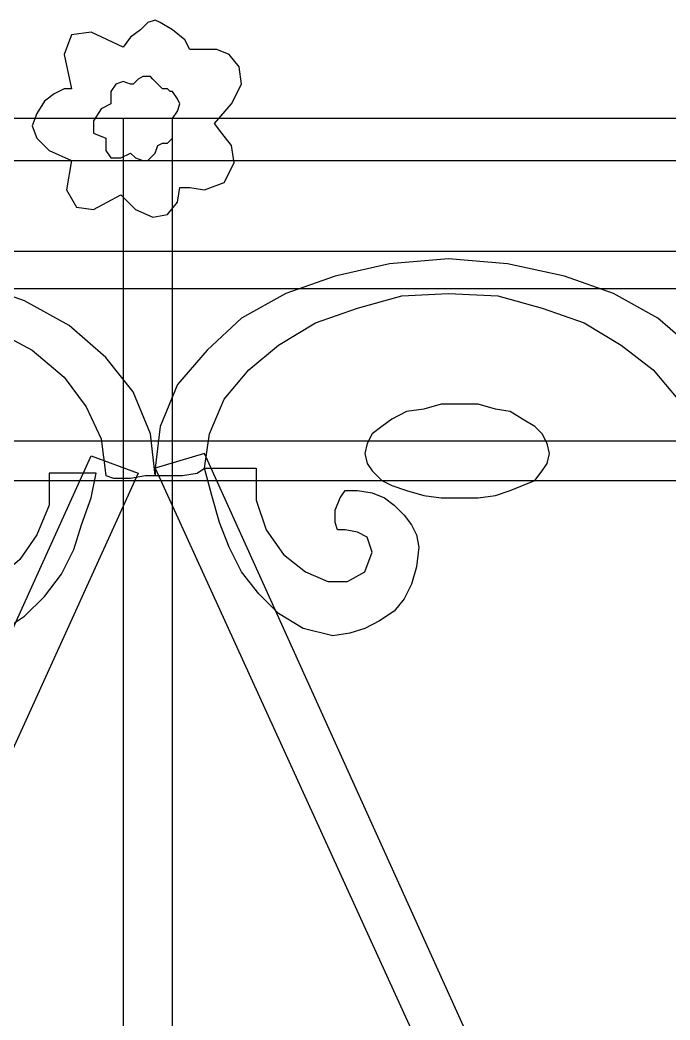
# Model space of a CAD drawing. Header units: centimetres. Extents: x -54 to 52, y -47 to 8.
# Drawn here: x -4.77 to 12.85, y -19.52 to 7.6 of the extents above; entities that cross this region are included whole.
import ezdxf

# ---------------------------------------------------------------- set-up
doc = ezdxf.new("R2010")
doc.units = ezdxf.units.CM
doc.header["$MEASUREMENT"] = 0
doc.layers.add('layer 1', color=7, linetype='Continuous')

msp = doc.modelspace()

# ---------------------------------------------------------------- linework, layer by layer
at = {"layer": 'layer 1', "color": 108}
for points, knots in [([(0.49953, 4.79108), (0.49953, 4.79108), (0.69988, 4.52394), (0.69988, 4.52394), (0.69988, 4.52394), (0.69988, 4.52394), (0.96701, 4.19003), (0.96701, 4.19003), (0.96701, 4.19003), (0.96701, 4.19003), (1.03379, 3.72254), (1.03379, 3.72254), (1.03379, 3.72254), (1.03379, 3.72254), (0.76666, 3.18828), (0.76666, 3.18828), (0.76666, 3.18828), (0.76666, 3.18828), (0.2324, 2.98793), (0.2324, 2.98793), (0.2324, 2.98793), (0.2324, 2.98793), (-0.1683, 3.05471), (-0.1683, 3.05471), (-0.1683, 3.05471), (-0.1683, 3.05471), (-0.43544, 3.05471), (-0.43544, 3.05471), (-0.43544, 3.05471), (-0.43544, 3.05471), (-0.50222, 2.65401), (-0.50222, 2.65401), (-0.50222, 2.65401), (-0.50222, 2.65401), (-0.76935, 2.3201), (-0.76935, 2.3201), (-0.76935, 2.3201), (-0.76935, 2.3201), (-1.17005, 2.25332), (-1.17005, 2.25332), (-1.17005, 2.25332), (-1.17005, 2.25332), (-1.63753, 2.45367), (-1.63753, 2.45367), (-1.63753, 2.45367), (-1.63753, 2.45367), (-2.03823, 2.85436), (-2.03823, 2.85436), (-2.03823, 2.85436), (-2.03823, 2.85436), (-2.77285, 2.45367), (-2.77285, 2.45367), (-2.77285, 2.45367), (-2.77285, 2.45367), (-3.24033, 2.52045), (-3.24033, 2.52045), (-3.24033, 2.52045), (-3.24033, 2.52045), (-3.50746, 2.98793), (-3.50746, 2.98793), (-3.50746, 2.98793), (-3.50746, 2.98793), (-3.37389, 3.78933), (-3.37389, 3.78933), (-3.37389, 3.78933), (-3.37389, 3.78933), (-3.97494, 4.05646), (-3.97494, 4.05646), (-3.97494, 4.05646), (-3.97494, 4.05646), (-4.30886, 4.39038), (-4.30886, 4.39038), (-4.30886, 4.39038), (-4.30886, 4.39038), (-4.44242, 4.72429), (-4.44242, 4.72429), (-4.44242, 4.72429), (-4.44242, 4.72429), (-4.30886, 5.05821), (-4.30886, 5.05821), (-4.30886, 5.05821), (-4.30886, 5.05821), (-4.10851, 5.39212), (-4.10851, 5.39212), (-4.10851, 5.39212), (-4.10851, 5.39212), (-3.84138, 5.59247), (-3.84138, 5.59247), (-3.84138, 5.59247), (-3.84138, 5.59247), (-3.57424, 5.72604), (-3.57424, 5.72604), (-3.57424, 5.72604), (-3.57424, 5.72604), (-3.37389, 5.72604), (-3.37389, 5.72604), (-3.37389, 5.72604), (-3.37389, 5.72604), (-3.57424, 6.661), (-3.57424, 6.661), (-3.57424, 6.661), (-3.57424, 6.661), (-3.37389, 7.19527), (-3.37389, 7.19527), (-3.37389, 7.19527), (-3.37389, 7.19527), (-2.83963, 7.26205), (-2.83963, 7.26205), (-2.83963, 7.26205), (-2.83963, 7.26205), (-1.97145, 6.86135), (-1.97145, 6.86135), (-1.97145, 6.86135), (-1.97145, 6.86135), (-1.7711, 7.12849), (-1.7711, 7.12849), (-1.7711, 7.12849), (-1.7711, 7.12849), (-1.50397, 7.32883), (-1.50397, 7.32883), (-1.50397, 7.32883), (-1.50397, 7.32883), (-1.30362, 7.52918), (-1.30362, 7.52918), (-1.30362, 7.52918), (-1.30362, 7.52918), (-1.10327, 7.59597), (-1.10327, 7.59597), (-1.10327, 7.59597), (-1.10327, 7.59597), (-0.9697, 7.52918), (-0.9697, 7.52918), (-0.9697, 7.52918), (-0.9697, 7.52918), (-0.63579, 7.32883), (-0.63579, 7.32883), (-0.63579, 7.32883), (-0.63579, 7.32883), (-0.30187, 7.0617), (-0.30187, 7.0617), (-0.30187, 7.0617), (-0.30187, 7.0617), (-0.1683, 6.79457), (-0.1683, 6.79457), (-0.1683, 6.79457), (-0.1683, 6.79457), (-0.03474, 6.79457), (-0.03474, 6.79457), (-0.03474, 6.79457), (-0.03474, 6.79457), (0.2324, 6.79457), (0.2324, 6.79457), (0.2324, 6.79457), (0.2324, 6.79457), (0.56631, 6.79457), (0.56631, 6.79457), (0.56631, 6.79457), (0.56631, 6.79457), (0.90023, 6.661), (0.90023, 6.661), (0.90023, 6.661), (0.90023, 6.661), (1.16736, 6.32709), (1.16736, 6.32709), (1.16736, 6.32709), (1.16736, 6.32709), (1.23414, 5.85961), (1.23414, 5.85961), (1.23414, 5.85961), (1.23414, 5.85961), (0.96701, 5.32534), (0.96701, 5.32534), (0.96701, 5.32534), (0.96701, 5.32534), (0.49953, 4.79108), (0.49953, 4.79108)], [0, 0, 0, 0, 0.02272727, 0.02272727, 0.02272727, 0.02272727, 0.04545455, 0.04545455, 0.04545455, 0.04545455, 0.06818182, 0.06818182, 0.06818182, 0.06818182, 0.09090909, 0.09090909, 0.09090909, 0.09090909, 0.11363636, 0.11363636, 0.11363636, 0.11363636, 0.13636364, 0.13636364, 0.13636364, 0.13636364, 0.15909091, 0.15909091, 0.15909091, 0.15909091, 0.18181818, 0.18181818, 0.18181818, 0.18181818, 0.20454545, 0.20454545, 0.20454545, 0.20454545, 0.22727273, 0.22727273, 0.22727273, 0.22727273, 0.25, 0.25, 0.25, 0.25, 0.27272727, 0.27272727, 0.27272727, 0.27272727, 0.29545455, 0.29545455, 0.29545455, 0.29545455, 0.31818182, 0.31818182, 0.31818182, 0.31818182, 0.34090909, 0.34090909, 0.34090909, 0.34090909, 0.36363636, 0.36363636, 0.36363636, 0.36363636, 0.38636364, 0.38636364, 0.38636364, 0.38636364, 0.40909091, 0.40909091, 0.40909091, 0.40909091, 0.43181818, 0.43181818, 0.43181818, 0.43181818, 0.45454545, 0.45454545, 0.45454545, 0.45454545, 0.47727273, 0.47727273, 0.47727273, 0.47727273, 0.5, 0.5, 0.5, 0.5, 0.52272727, 0.52272727, 0.52272727, 0.52272727, 0.54545455, 0.54545455, 0.54545455, 0.54545455, 0.56818182, 0.56818182, 0.56818182, 0.56818182, 0.59090909, 0.59090909, 0.59090909, 0.59090909, 0.61363636, 0.61363636, 0.61363636, 0.61363636, 0.63636364, 0.63636364, 0.63636364, 0.63636364, 0.65909091, 0.65909091, 0.65909091, 0.65909091, 0.68181818, 0.68181818, 0.68181818, 0.68181818, 0.70454545, 0.70454545, 0.70454545, 0.70454545, 0.72727273, 0.72727273, 0.72727273, 0.72727273, 0.75, 0.75, 0.75, 0.75, 0.77272727, 0.77272727, 0.77272727, 0.77272727, 0.79545455, 0.79545455, 0.79545455, 0.79545455, 0.81818182, 0.81818182, 0.81818182, 0.81818182, 0.84090909, 0.84090909, 0.84090909, 0.84090909, 0.86363636, 0.86363636, 0.86363636, 0.86363636, 0.88636364, 0.88636364, 0.88636364, 0.88636364, 0.90909091, 0.90909091, 0.90909091, 0.90909091, 0.93181818, 0.93181818, 0.93181818, 0.93181818, 0.95454545, 0.95454545, 0.95454545, 0.95454545, 0.97727273, 0.97727273, 0.97727273, 0.97727273, 1, 1, 1, 1]), ([(-49.58783, 4.92464), (-49.58783, 4.92464), (47.84878, 4.92464), (47.84878, 4.92464), (47.84878, 4.92464), (47.84878, 4.92464), (47.84878, 3.78933), (47.84878, 3.78933), (47.84878, 3.78933), (47.84878, 3.78933), (-49.58783, 3.78933), (-49.58783, 3.78933), (-49.58783, 3.78933), (-49.58783, 3.78933), (-49.58783, 4.92464), (-49.58783, 4.92464)], [0, 0, 0, 0, 0.25, 0.25, 0.25, 0.25, 0.5, 0.5, 0.5, 0.5, 0.75, 0.75, 0.75, 0.75, 1, 1, 1, 1]), ([(-1.97145, 4.92464), (-1.97145, 4.92464), (-0.63579, 4.92464), (-0.63579, 4.92464), (-0.63579, 4.92464), (-0.63579, 4.92464), (-0.63579, -46.63195), (-0.63579, -46.63195), (-0.63579, -46.63195), (-0.63579, -46.63195), (-1.97145, -46.63195), (-1.97145, -46.63195), (-1.97145, -46.63195), (-1.97145, -46.63195), (-1.97145, 4.92464), (-1.97145, 4.92464)], [0, 0, 0, 0, 0.25, 0.25, 0.25, 0.25, 0.5, 0.5, 0.5, 0.5, 0.75, 0.75, 0.75, 0.75, 1, 1, 1, 1]), ([(-49.58783, 1.31835), (-49.58783, 1.31835), (47.84878, 1.31835), (47.84878, 1.31835), (47.84878, 1.31835), (47.84878, 1.31835), (47.84878, 0.3166), (47.84878, 0.3166), (47.84878, 0.3166), (47.84878, 0.3166), (-49.58783, 0.3166), (-49.58783, 0.3166), (-49.58783, 0.3166), (-49.58783, 0.3166), (-49.58783, 1.31835), (-49.58783, 1.31835)], [0, 0, 0, 0, 0.25, 0.25, 0.25, 0.25, 0.5, 0.5, 0.5, 0.5, 0.75, 0.75, 0.75, 0.75, 1, 1, 1, 1]), ([(6.84393, 1.118), (6.84393, 1.118), (8.44672, 0.98444), (8.44672, 0.98444), (8.44672, 0.98444), (8.44672, 0.98444), (9.98273, 0.65052), (9.98273, 0.65052), (9.98273, 0.65052), (9.98273, 0.65052), (11.3184, 0.18304), (11.3184, 0.18304), (11.3184, 0.18304), (11.3184, 0.18304), (12.52049, -0.48479), (12.52049, -0.48479), (12.52049, -0.48479), (12.52049, -0.48479), (13.52224, -1.35297), (13.52224, -1.35297), (13.52224, -1.35297), (13.52224, -1.35297), (14.25686, -2.28794), (14.25686, -2.28794), (14.25686, -2.28794), (14.25686, -2.28794), (14.72434, -3.42325), (14.72434, -3.42325), (14.72434, -3.42325), (14.72434, -3.42325), (14.8579, -4.55857), (14.8579, -4.55857), (14.8579, -4.55857), (14.8579, -4.55857), (14.8579, -4.62535), (14.8579, -4.62535), (14.8579, -4.62535), (14.8579, -4.62535), (14.8579, -4.69213), (14.8579, -4.69213), (14.8579, -4.69213), (14.8579, -4.69213), (14.8579, -4.69213), (14.8579, -4.69213), (14.8579, -4.69213), (14.8579, -4.69213), (14.8579, -4.75891), (14.8579, -4.75891), (14.8579, -4.75891), (14.8579, -4.75891), (14.59077, -4.75891), (14.59077, -4.75891), (14.59077, -4.75891), (14.59077, -4.75891), (14.19007, -4.75891), (14.19007, -4.75891), (14.19007, -4.75891), (14.19007, -4.75891), (13.78937, -4.69213), (13.78937, -4.69213), (13.78937, -4.69213), (13.78937, -4.69213), (13.58902, -4.55857), (13.58902, -4.55857), (13.58902, -4.55857), (13.58902, -4.55857), (13.45546, -3.6236), (13.45546, -3.6236), (13.45546, -3.6236), (13.45546, -3.6236), (13.05476, -2.68864), (13.05476, -2.68864), (13.05476, -2.68864), (13.05476, -2.68864), (12.38693, -1.88724), (12.38693, -1.88724), (12.38693, -1.88724), (12.38693, -1.88724), (11.51875, -1.21941), (11.51875, -1.21941), (11.51875, -1.21941), (11.51875, -1.21941), (10.517, -0.61836), (10.517, -0.61836), (10.517, -0.61836), (10.517, -0.61836), (9.38169, -0.21766), (9.38169, -0.21766), (9.38169, -0.21766), (9.38169, -0.21766), (8.17959, 0.11626), (8.17959, 0.11626), (8.17959, 0.11626), (8.17959, 0.11626), (6.84393, 0.18304), (6.84393, 0.18304), (6.84393, 0.18304), (6.84393, 0.18304), (5.57505, 0.11626), (5.57505, 0.11626), (5.57505, 0.11626), (5.57505, 0.11626), (4.37295, -0.21766), (4.37295, -0.21766), (4.37295, -0.21766), (4.37295, -0.21766), (3.23764, -0.61836), (3.23764, -0.61836), (3.23764, -0.61836), (3.23764, -0.61836), (2.23589, -1.21941), (2.23589, -1.21941), (2.23589, -1.21941), (2.23589, -1.21941), (1.43449, -1.88724), (1.43449, -1.88724), (1.43449, -1.88724), (1.43449, -1.88724), (0.76666, -2.68864), (0.76666, -2.68864), (0.76666, -2.68864), (0.76666, -2.68864), (0.36596, -3.6236), (0.36596, -3.6236), (0.36596, -3.6236), (0.36596, -3.6236), (0.2324, -4.55857), (0.2324, -4.55857), (0.2324, -4.55857), (0.2324, -4.55857), (0.03205, -4.69213), (0.03205, -4.69213), (0.03205, -4.69213), (0.03205, -4.69213), (-0.36865, -4.75891), (-0.36865, -4.75891), (-0.36865, -4.75891), (-0.36865, -4.75891), (-0.83613, -4.75891), (-0.83613, -4.75891), (-0.83613, -4.75891), (-0.83613, -4.75891), (-1.10327, -4.75891), (-1.10327, -4.75891), (-1.10327, -4.75891), (-1.10327, -4.75891), (-1.10327, -4.75891), (-1.10327, -4.75891), (-1.10327, -4.75891), (-1.10327, -4.75891), (-1.10327, -4.69213), (-1.10327, -4.69213), (-1.10327, -4.69213), (-1.10327, -4.69213), (-1.10327, -4.62535), (-1.10327, -4.62535), (-1.10327, -4.62535), (-1.10327, -4.62535), (-1.10327, -4.55857), (-1.10327, -4.55857), (-1.10327, -4.55857), (-1.10327, -4.55857), (-0.9697, -3.42325), (-0.9697, -3.42325), (-0.9697, -3.42325), (-0.9697, -3.42325), (-0.50222, -2.28794), (-0.50222, -2.28794), (-0.50222, -2.28794), (-0.50222, -2.28794), (0.29918, -1.35297), (0.29918, -1.35297), (0.29918, -1.35297), (0.29918, -1.35297), (1.23414, -0.48479), (1.23414, -0.48479), (1.23414, -0.48479), (1.23414, -0.48479), (2.43624, 0.18304), (2.43624, 0.18304), (2.43624, 0.18304), (2.43624, 0.18304), (3.7719, 0.65052), (3.7719, 0.65052), (3.7719, 0.65052), (3.7719, 0.65052), (5.24113, 0.98444), (5.24113, 0.98444), (5.24113, 0.98444), (5.24113, 0.98444), (6.84393, 1.118), (6.84393, 1.118)], [0, 0, 0, 0, 0.02083333, 0.02083333, 0.02083333, 0.02083333, 0.04166667, 0.04166667, 0.04166667, 0.04166667, 0.0625, 0.0625, 0.0625, 0.0625, 0.08333333, 0.08333333, 0.08333333, 0.08333333, 0.10416667, 0.10416667, 0.10416667, 0.10416667, 0.125, 0.125, 0.125, 0.125, 0.14583333, 0.14583333, 0.14583333, 0.14583333, 0.16666667, 0.16666667, 0.16666667, 0.16666667, 0.1875, 0.1875, 0.1875, 0.1875, 0.20833333, 0.20833333, 0.20833333, 0.20833333, 0.22916667, 0.22916667, 0.22916667, 0.22916667, 0.25, 0.25, 0.25, 0.25, 0.27083333, 0.27083333, 0.27083333, 0.27083333, 0.29166667, 0.29166667, 0.29166667, 0.29166667, 0.3125, 0.3125, 0.3125, 0.3125, 0.33333333, 0.33333333, 0.33333333, 0.33333333, 0.35416667, 0.35416667, 0.35416667, 0.35416667, 0.375, 0.375, 0.375, 0.375, 0.39583333, 0.39583333, 0.39583333, 0.39583333, 0.41666667, 0.41666667, 0.41666667, 0.41666667, 0.4375, 0.4375, 0.4375, 0.4375, 0.45833333, 0.45833333, 0.45833333, 0.45833333, 0.47916667, 0.47916667, 0.47916667, 0.47916667, 0.5, 0.5, 0.5, 0.5, 0.52083333, 0.52083333, 0.52083333, 0.52083333, 0.54166667, 0.54166667, 0.54166667, 0.54166667, 0.5625, 0.5625, 0.5625, 0.5625, 0.58333333, 0.58333333, 0.58333333, 0.58333333, 0.60416667, 0.60416667, 0.60416667, 0.60416667, 0.625, 0.625, 0.625, 0.625, 0.64583333, 0.64583333, 0.64583333, 0.64583333, 0.66666667, 0.66666667, 0.66666667, 0.66666667, 0.6875, 0.6875, 0.6875, 0.6875, 0.70833333, 0.70833333, 0.70833333, 0.70833333, 0.72916667, 0.72916667, 0.72916667, 0.72916667, 0.75, 0.75, 0.75, 0.75, 0.77083333, 0.77083333, 0.77083333, 0.77083333, 0.79166667, 0.79166667, 0.79166667, 0.79166667, 0.8125, 0.8125, 0.8125, 0.8125, 0.83333333, 0.83333333, 0.83333333, 0.83333333, 0.85416667, 0.85416667, 0.85416667, 0.85416667, 0.875, 0.875, 0.875, 0.875, 0.89583333, 0.89583333, 0.89583333, 0.89583333, 0.91666667, 0.91666667, 0.91666667, 0.91666667, 0.9375, 0.9375, 0.9375, 0.9375, 0.95833333, 0.95833333, 0.95833333, 0.95833333, 0.97916667, 0.97916667, 0.97916667, 0.97916667, 1, 1, 1, 1]), ([(-9.18403, 0.91765), (-9.18403, 0.91765), (-7.51445, 0.78409), (-7.51445, 0.78409), (-7.51445, 0.78409), (-7.51445, 0.78409), (-5.97844, 0.45017), (-5.97844, 0.45017), (-5.97844, 0.45017), (-5.97844, 0.45017), (-4.64277, -0.01731), (-4.64277, -0.01731), (-4.64277, -0.01731), (-4.64277, -0.01731), (-3.44068, -0.68514), (-3.44068, -0.68514), (-3.44068, -0.68514), (-3.44068, -0.68514), (-2.43893, -1.55332), (-2.43893, -1.55332), (-2.43893, -1.55332), (-2.43893, -1.55332), (-1.70432, -2.48829), (-1.70432, -2.48829), (-1.70432, -2.48829), (-1.70432, -2.48829), (-1.23683, -3.6236), (-1.23683, -3.6236), (-1.23683, -3.6236), (-1.23683, -3.6236), (-1.10327, -4.75891), (-1.10327, -4.75891), (-1.10327, -4.75891), (-1.10327, -4.75891), (-1.10327, -4.75891), (-1.10327, -4.75891), (-1.10327, -4.75891), (-1.10327, -4.75891), (-1.10327, -4.75891), (-1.10327, -4.75891), (-1.10327, -4.75891), (-1.10327, -4.75891), (-1.10327, -4.75891), (-1.10327, -4.75891), (-1.10327, -4.75891), (-1.10327, -4.75891), (-1.10327, -4.75891), (-1.10327, -4.75891), (-1.10327, -4.75891), (-1.10327, -4.75891), (-1.3704, -4.75891), (-1.3704, -4.75891), (-1.3704, -4.75891), (-1.3704, -4.75891), (-1.7711, -4.8257), (-1.7711, -4.8257), (-1.7711, -4.8257), (-1.7711, -4.8257), (-2.23858, -4.8257), (-2.23858, -4.8257), (-2.23858, -4.8257), (-2.23858, -4.8257), (-2.43893, -4.75891), (-2.43893, -4.75891), (-2.43893, -4.75891), (-2.43893, -4.75891), (-2.5725, -3.75717), (-2.5725, -3.75717), (-2.5725, -3.75717), (-2.5725, -3.75717), (-2.9732, -2.88899), (-2.9732, -2.88899), (-2.9732, -2.88899), (-2.9732, -2.88899), (-3.57424, -2.08759), (-3.57424, -2.08759), (-3.57424, -2.08759), (-3.57424, -2.08759), (-4.44242, -1.35297), (-4.44242, -1.35297), (-4.44242, -1.35297), (-4.44242, -1.35297), (-5.44417, -0.81871), (-5.44417, -0.81871), (-5.44417, -0.81871), (-5.44417, -0.81871), (-6.57948, -0.35123), (-6.57948, -0.35123), (-6.57948, -0.35123), (-6.57948, -0.35123), (-7.84836, -0.08409), (-7.84836, -0.08409), (-7.84836, -0.08409), (-7.84836, -0.08409), (-9.18403, -0.01731), (-9.18403, -0.01731), (-9.18403, -0.01731), (-9.18403, -0.01731), (-10.51969, -0.08409), (-10.51969, -0.08409), (-10.51969, -0.08409), (-10.51969, -0.08409), (-11.78857, -0.35123), (-11.78857, -0.35123), (-11.78857, -0.35123), (-11.78857, -0.35123), (-12.92388, -0.81871), (-12.92388, -0.81871), (-12.92388, -0.81871), (-12.92388, -0.81871), (-13.92563, -1.35297), (-13.92563, -1.35297), (-13.92563, -1.35297), (-13.92563, -1.35297), (-14.79381, -2.08759), (-14.79381, -2.08759), (-14.79381, -2.08759), (-14.79381, -2.08759), (-15.46164, -2.88899), (-15.46164, -2.88899), (-15.46164, -2.88899), (-15.46164, -2.88899), (-15.86234, -3.75717), (-15.86234, -3.75717), (-15.86234, -3.75717), (-15.86234, -3.75717), (-15.99591, -4.75891), (-15.99591, -4.75891), (-15.99591, -4.75891), (-15.99591, -4.75891), (-16.19626, -4.89248), (-16.19626, -4.89248), (-16.19626, -4.89248), (-16.19626, -4.89248), (-16.59696, -4.89248), (-16.59696, -4.89248), (-16.59696, -4.89248), (-16.59696, -4.89248), (-17.06444, -4.89248), (-17.06444, -4.89248), (-17.06444, -4.89248), (-17.06444, -4.89248), (-17.26479, -4.89248), (-17.26479, -4.89248), (-17.26479, -4.89248), (-17.26479, -4.89248), (-17.26479, -4.8257), (-17.26479, -4.8257), (-17.26479, -4.8257), (-17.26479, -4.8257), (-17.26479, -4.75891), (-17.26479, -4.75891), (-17.26479, -4.75891), (-17.26479, -4.75891), (-17.26479, -4.75891), (-17.26479, -4.75891), (-17.26479, -4.75891), (-17.26479, -4.75891), (-17.26479, -4.75891), (-17.26479, -4.75891), (-17.26479, -4.75891), (-17.26479, -4.75891), (-17.13122, -3.6236), (-17.13122, -3.6236), (-17.13122, -3.6236), (-17.13122, -3.6236), (-16.66374, -2.48829), (-16.66374, -2.48829), (-16.66374, -2.48829), (-16.66374, -2.48829), (-15.86234, -1.55332), (-15.86234, -1.55332), (-15.86234, -1.55332), (-15.86234, -1.55332), (-14.92738, -0.68514), (-14.92738, -0.68514), (-14.92738, -0.68514), (-14.92738, -0.68514), (-13.72528, -0.01731), (-13.72528, -0.01731), (-13.72528, -0.01731), (-13.72528, -0.01731), (-12.32284, 0.45017), (-12.32284, 0.45017), (-12.32284, 0.45017), (-12.32284, 0.45017), (-10.78682, 0.78409), (-10.78682, 0.78409), (-10.78682, 0.78409), (-10.78682, 0.78409), (-9.18403, 0.91765), (-9.18403, 0.91765)], [0, 0, 0, 0, 0.02083333, 0.02083333, 0.02083333, 0.02083333, 0.04166667, 0.04166667, 0.04166667, 0.04166667, 0.0625, 0.0625, 0.0625, 0.0625, 0.08333333, 0.08333333, 0.08333333, 0.08333333, 0.10416667, 0.10416667, 0.10416667, 0.10416667, 0.125, 0.125, 0.125, 0.125, 0.14583333, 0.14583333, 0.14583333, 0.14583333, 0.16666667, 0.16666667, 0.16666667, 0.16666667, 0.1875, 0.1875, 0.1875, 0.1875, 0.20833333, 0.20833333, 0.20833333, 0.20833333, 0.22916667, 0.22916667, 0.22916667, 0.22916667, 0.25, 0.25, 0.25, 0.25, 0.27083333, 0.27083333, 0.27083333, 0.27083333, 0.29166667, 0.29166667, 0.29166667, 0.29166667, 0.3125, 0.3125, 0.3125, 0.3125, 0.33333333, 0.33333333, 0.33333333, 0.33333333, 0.35416667, 0.35416667, 0.35416667, 0.35416667, 0.375, 0.375, 0.375, 0.375, 0.39583333, 0.39583333, 0.39583333, 0.39583333, 0.41666667, 0.41666667, 0.41666667, 0.41666667, 0.4375, 0.4375, 0.4375, 0.4375, 0.45833333, 0.45833333, 0.45833333, 0.45833333, 0.47916667, 0.47916667, 0.47916667, 0.47916667, 0.5, 0.5, 0.5, 0.5, 0.52083333, 0.52083333, 0.52083333, 0.52083333, 0.54166667, 0.54166667, 0.54166667, 0.54166667, 0.5625, 0.5625, 0.5625, 0.5625, 0.58333333, 0.58333333, 0.58333333, 0.58333333, 0.60416667, 0.60416667, 0.60416667, 0.60416667, 0.625, 0.625, 0.625, 0.625, 0.64583333, 0.64583333, 0.64583333, 0.64583333, 0.66666667, 0.66666667, 0.66666667, 0.66666667, 0.6875, 0.6875, 0.6875, 0.6875, 0.70833333, 0.70833333, 0.70833333, 0.70833333, 0.72916667, 0.72916667, 0.72916667, 0.72916667, 0.75, 0.75, 0.75, 0.75, 0.77083333, 0.77083333, 0.77083333, 0.77083333, 0.79166667, 0.79166667, 0.79166667, 0.79166667, 0.8125, 0.8125, 0.8125, 0.8125, 0.83333333, 0.83333333, 0.83333333, 0.83333333, 0.85416667, 0.85416667, 0.85416667, 0.85416667, 0.875, 0.875, 0.875, 0.875, 0.89583333, 0.89583333, 0.89583333, 0.89583333, 0.91666667, 0.91666667, 0.91666667, 0.91666667, 0.9375, 0.9375, 0.9375, 0.9375, 0.95833333, 0.95833333, 0.95833333, 0.95833333, 0.97916667, 0.97916667, 0.97916667, 0.97916667, 1, 1, 1, 1]), ([(7.17784, -2.8222), (7.17784, -2.8222), (7.64532, -2.8222), (7.64532, -2.8222), (7.64532, -2.8222), (7.64532, -2.8222), (8.11281, -2.95577), (8.11281, -2.95577), (8.11281, -2.95577), (8.11281, -2.95577), (8.51351, -3.02255), (8.51351, -3.02255), (8.51351, -3.02255), (8.51351, -3.02255), (8.84742, -3.2229), (8.84742, -3.2229), (8.84742, -3.2229), (8.84742, -3.2229), (9.18134, -3.42325), (9.18134, -3.42325), (9.18134, -3.42325), (9.18134, -3.42325), (9.38169, -3.6236), (9.38169, -3.6236), (9.38169, -3.6236), (9.38169, -3.6236), (9.51525, -3.89073), (9.51525, -3.89073), (9.51525, -3.89073), (9.51525, -3.89073), (9.58204, -4.15787), (9.58204, -4.15787), (9.58204, -4.15787), (9.58204, -4.15787), (9.51525, -4.425), (9.51525, -4.425), (9.51525, -4.425), (9.51525, -4.425), (9.38169, -4.62535), (9.38169, -4.62535), (9.38169, -4.62535), (9.38169, -4.62535), (9.18134, -4.89248), (9.18134, -4.89248), (9.18134, -4.89248), (9.18134, -4.89248), (8.84742, -5.02605), (8.84742, -5.02605), (8.84742, -5.02605), (8.84742, -5.02605), (8.51351, -5.15961), (8.51351, -5.15961), (8.51351, -5.15961), (8.51351, -5.15961), (8.11281, -5.29318), (8.11281, -5.29318), (8.11281, -5.29318), (8.11281, -5.29318), (7.64532, -5.35996), (7.64532, -5.35996), (7.64532, -5.35996), (7.64532, -5.35996), (7.17784, -5.35996), (7.17784, -5.35996), (7.17784, -5.35996), (7.17784, -5.35996), (6.64358, -5.35996), (6.64358, -5.35996), (6.64358, -5.35996), (6.64358, -5.35996), (6.1761, -5.29318), (6.1761, -5.29318), (6.1761, -5.29318), (6.1761, -5.29318), (5.70861, -5.15961), (5.70861, -5.15961), (5.70861, -5.15961), (5.70861, -5.15961), (5.30791, -5.02605), (5.30791, -5.02605), (5.30791, -5.02605), (5.30791, -5.02605), (5.04078, -4.89248), (5.04078, -4.89248), (5.04078, -4.89248), (5.04078, -4.89248), (4.77365, -4.62535), (4.77365, -4.62535), (4.77365, -4.62535), (4.77365, -4.62535), (4.64008, -4.425), (4.64008, -4.425), (4.64008, -4.425), (4.64008, -4.425), (4.5733, -4.15787), (4.5733, -4.15787), (4.5733, -4.15787), (4.5733, -4.15787), (4.64008, -3.89073), (4.64008, -3.89073), (4.64008, -3.89073), (4.64008, -3.89073), (4.77365, -3.6236), (4.77365, -3.6236), (4.77365, -3.6236), (4.77365, -3.6236), (5.04078, -3.42325), (5.04078, -3.42325), (5.04078, -3.42325), (5.04078, -3.42325), (5.30791, -3.2229), (5.30791, -3.2229), (5.30791, -3.2229), (5.30791, -3.2229), (5.70861, -3.02255), (5.70861, -3.02255), (5.70861, -3.02255), (5.70861, -3.02255), (6.1761, -2.95577), (6.1761, -2.95577), (6.1761, -2.95577), (6.1761, -2.95577), (6.64358, -2.8222), (6.64358, -2.8222), (6.64358, -2.8222), (6.64358, -2.8222), (7.17784, -2.8222), (7.17784, -2.8222)], [0, 0, 0, 0, 0.03125, 0.03125, 0.03125, 0.03125, 0.0625, 0.0625, 0.0625, 0.0625, 0.09375, 0.09375, 0.09375, 0.09375, 0.125, 0.125, 0.125, 0.125, 0.15625, 0.15625, 0.15625, 0.15625, 0.1875, 0.1875, 0.1875, 0.1875, 0.21875, 0.21875, 0.21875, 0.21875, 0.25, 0.25, 0.25, 0.25, 0.28125, 0.28125, 0.28125, 0.28125, 0.3125, 0.3125, 0.3125, 0.3125, 0.34375, 0.34375, 0.34375, 0.34375, 0.375, 0.375, 0.375, 0.375, 0.40625, 0.40625, 0.40625, 0.40625, 0.4375, 0.4375, 0.4375, 0.4375, 0.46875, 0.46875, 0.46875, 0.46875, 0.5, 0.5, 0.5, 0.5, 0.53125, 0.53125, 0.53125, 0.53125, 0.5625, 0.5625, 0.5625, 0.5625, 0.59375, 0.59375, 0.59375, 0.59375, 0.625, 0.625, 0.625, 0.625, 0.65625, 0.65625, 0.65625, 0.65625, 0.6875, 0.6875, 0.6875, 0.6875, 0.71875, 0.71875, 0.71875, 0.71875, 0.75, 0.75, 0.75, 0.75, 0.78125, 0.78125, 0.78125, 0.78125, 0.8125, 0.8125, 0.8125, 0.8125, 0.84375, 0.84375, 0.84375, 0.84375, 0.875, 0.875, 0.875, 0.875, 0.90625, 0.90625, 0.90625, 0.90625, 0.9375, 0.9375, 0.9375, 0.9375, 0.96875, 0.96875, 0.96875, 0.96875, 1, 1, 1, 1]), ([(-49.58783, -3.82395), (-49.58783, -3.82395), (47.84878, -3.82395), (47.84878, -3.82395), (47.84878, -3.82395), (47.84878, -3.82395), (47.84878, -4.89248), (47.84878, -4.89248), (47.84878, -4.89248), (47.84878, -4.89248), (-49.58783, -4.89248), (-49.58783, -4.89248), (-49.58783, -4.89248), (-49.58783, -4.89248), (-49.58783, -3.82395), (-49.58783, -3.82395)], [0, 0, 0, 0, 0.25, 0.25, 0.25, 0.25, 0.5, 0.5, 0.5, 0.5, 0.75, 0.75, 0.75, 0.75, 1, 1, 1, 1]), ([(-1.57075, -4.69213), (-1.57075, -4.69213), (-2.83963, -4.22465), (-2.83963, -4.22465), (-2.83963, -4.22465), (-2.83963, -4.22465), (-17.66549, -36.94839), (-17.66549, -36.94839), (-17.66549, -36.94839), (-17.66549, -36.94839), (-16.39661, -37.34909), (-16.39661, -37.34909), (-16.39661, -37.34909), (-16.39661, -37.34909), (-1.57075, -4.69213), (-1.57075, -4.69213)], [0, 0, 0, 0, 0.25, 0.25, 0.25, 0.25, 0.5, 0.5, 0.5, 0.5, 0.75, 0.75, 0.75, 0.75, 1, 1, 1, 1]), ([(-1.10327, -4.55857), (-1.10327, -4.55857), (0.2324, -4.15787), (0.2324, -4.15787), (0.2324, -4.15787), (0.2324, -4.15787), (14.99147, -36.81482), (14.99147, -36.81482), (14.99147, -36.81482), (14.99147, -36.81482), (13.78937, -37.21552), (13.78937, -37.21552), (13.78937, -37.21552), (13.78937, -37.21552), (-1.10327, -4.55857), (-1.10327, -4.55857)], [0, 0, 0, 0, 0.25, 0.25, 0.25, 0.25, 0.5, 0.5, 0.5, 0.5, 0.75, 0.75, 0.75, 0.75, 1, 1, 1, 1]), ([(3.70512, -9.09982), (3.70512, -9.09982), (4.1726, -9.03304), (4.1726, -9.03304), (4.1726, -9.03304), (4.1726, -9.03304), (4.5733, -8.89947), (4.5733, -8.89947), (4.5733, -8.89947), (4.5733, -8.89947), (4.974, -8.69912), (4.974, -8.69912), (4.974, -8.69912), (4.974, -8.69912), (5.3747, -8.43199), (5.3747, -8.43199), (5.3747, -8.43199), (5.3747, -8.43199), (5.64183, -8.09807), (5.64183, -8.09807), (5.64183, -8.09807), (5.64183, -8.09807), (5.84218, -7.69737), (5.84218, -7.69737), (5.84218, -7.69737), (5.84218, -7.69737), (5.97575, -7.22989), (5.97575, -7.22989), (5.97575, -7.22989), (5.97575, -7.22989), (6.04253, -6.69563), (6.04253, -6.69563), (6.04253, -6.69563), (6.04253, -6.69563), (5.97575, -6.36171), (5.97575, -6.36171), (5.97575, -6.36171), (5.97575, -6.36171), (5.84218, -6.09458), (5.84218, -6.09458), (5.84218, -6.09458), (5.84218, -6.09458), (5.64183, -5.82744), (5.64183, -5.82744), (5.64183, -5.82744), (5.64183, -5.82744), (5.3747, -5.56031), (5.3747, -5.56031), (5.3747, -5.56031), (5.3747, -5.56031), (5.10757, -5.35996), (5.10757, -5.35996), (5.10757, -5.35996), (5.10757, -5.35996), (4.77365, -5.2264), (4.77365, -5.2264), (4.77365, -5.2264), (4.77365, -5.2264), (4.37295, -5.15961), (4.37295, -5.15961), (4.37295, -5.15961), (4.37295, -5.15961), (4.03903, -5.15961), (4.03903, -5.15961), (4.03903, -5.15961), (4.03903, -5.15961), (3.90547, -5.35996), (3.90547, -5.35996), (3.90547, -5.35996), (3.90547, -5.35996), (3.7719, -5.69388), (3.7719, -5.69388), (3.7719, -5.69388), (3.7719, -5.69388), (3.7719, -6.02779), (3.7719, -6.02779), (3.7719, -6.02779), (3.7719, -6.02779), (3.83869, -6.22814), (3.83869, -6.22814), (3.83869, -6.22814), (3.83869, -6.22814), (4.03903, -6.22814), (4.03903, -6.22814), (4.03903, -6.22814), (4.03903, -6.22814), (4.37295, -6.29493), (4.37295, -6.29493), (4.37295, -6.29493), (4.37295, -6.29493), (4.64008, -6.42849), (4.64008, -6.42849), (4.64008, -6.42849), (4.64008, -6.42849), (4.77365, -6.82919), (4.77365, -6.82919), (4.77365, -6.82919), (4.77365, -6.82919), (4.5733, -7.36346), (4.5733, -7.36346), (4.5733, -7.36346), (4.5733, -7.36346), (4.10582, -7.63059), (4.10582, -7.63059), (4.10582, -7.63059), (4.10582, -7.63059), (3.57155, -7.63059), (3.57155, -7.63059), (3.57155, -7.63059), (3.57155, -7.63059), (2.9705, -7.36346), (2.9705, -7.36346), (2.9705, -7.36346), (2.9705, -7.36346), (2.36946, -6.89598), (2.36946, -6.89598), (2.36946, -6.89598), (2.36946, -6.89598), (1.90197, -6.22814), (1.90197, -6.22814), (1.90197, -6.22814), (1.90197, -6.22814), (1.63484, -5.42675), (1.63484, -5.42675), (1.63484, -5.42675), (1.63484, -5.42675), (1.63484, -4.55857), (1.63484, -4.55857), (1.63484, -4.55857), (1.63484, -4.55857), (0.2324, -4.55857), (0.2324, -4.55857), (0.2324, -4.55857), (0.2324, -4.55857), (0.43275, -5.29318), (0.43275, -5.29318), (0.43275, -5.29318), (0.43275, -5.29318), (0.63309, -6.02779), (0.63309, -6.02779), (0.63309, -6.02779), (0.63309, -6.02779), (0.90023, -6.69563), (0.90023, -6.69563), (0.90023, -6.69563), (0.90023, -6.69563), (1.23414, -7.36346), (1.23414, -7.36346), (1.23414, -7.36346), (1.23414, -7.36346), (1.70162, -7.96451), (1.70162, -7.96451), (1.70162, -7.96451), (1.70162, -7.96451), (2.23589, -8.49877), (2.23589, -8.49877), (2.23589, -8.49877), (2.23589, -8.49877), (2.90372, -8.89947), (2.90372, -8.89947), (2.90372, -8.89947), (2.90372, -8.89947), (3.70512, -9.09982), (3.70512, -9.09982)], [0, 0, 0, 0, 0.02439024, 0.02439024, 0.02439024, 0.02439024, 0.04878049, 0.04878049, 0.04878049, 0.04878049, 0.07317073, 0.07317073, 0.07317073, 0.07317073, 0.09756098, 0.09756098, 0.09756098, 0.09756098, 0.12195122, 0.12195122, 0.12195122, 0.12195122, 0.14634146, 0.14634146, 0.14634146, 0.14634146, 0.17073171, 0.17073171, 0.17073171, 0.17073171, 0.19512195, 0.19512195, 0.19512195, 0.19512195, 0.2195122, 0.2195122, 0.2195122, 0.2195122, 0.24390244, 0.24390244, 0.24390244, 0.24390244, 0.26829268, 0.26829268, 0.26829268, 0.26829268, 0.29268293, 0.29268293, 0.29268293, 0.29268293, 0.31707317, 0.31707317, 0.31707317, 0.31707317, 0.34146341, 0.34146341, 0.34146341, 0.34146341, 0.36585366, 0.36585366, 0.36585366, 0.36585366, 0.3902439, 0.3902439, 0.3902439, 0.3902439, 0.41463415, 0.41463415, 0.41463415, 0.41463415, 0.43902439, 0.43902439, 0.43902439, 0.43902439, 0.46341463, 0.46341463, 0.46341463, 0.46341463, 0.48780488, 0.48780488, 0.48780488, 0.48780488, 0.51219512, 0.51219512, 0.51219512, 0.51219512, 0.53658537, 0.53658537, 0.53658537, 0.53658537, 0.56097561, 0.56097561, 0.56097561, 0.56097561, 0.58536585, 0.58536585, 0.58536585, 0.58536585, 0.6097561, 0.6097561, 0.6097561, 0.6097561, 0.63414634, 0.63414634, 0.63414634, 0.63414634, 0.65853659, 0.65853659, 0.65853659, 0.65853659, 0.68292683, 0.68292683, 0.68292683, 0.68292683, 0.70731707, 0.70731707, 0.70731707, 0.70731707, 0.73170732, 0.73170732, 0.73170732, 0.73170732, 0.75609756, 0.75609756, 0.75609756, 0.75609756, 0.7804878, 0.7804878, 0.7804878, 0.7804878, 0.80487805, 0.80487805, 0.80487805, 0.80487805, 0.82926829, 0.82926829, 0.82926829, 0.82926829, 0.85365854, 0.85365854, 0.85365854, 0.85365854, 0.87804878, 0.87804878, 0.87804878, 0.87804878, 0.90243902, 0.90243902, 0.90243902, 0.90243902, 0.92682927, 0.92682927, 0.92682927, 0.92682927, 0.95121951, 0.95121951, 0.95121951, 0.95121951, 0.97560976, 0.97560976, 0.97560976, 0.97560976, 1, 1, 1, 1]), ([(-6.04522, -9.1666), (-6.04522, -9.1666), (-6.5127, -9.09982), (-6.5127, -9.09982), (-6.5127, -9.09982), (-6.5127, -9.09982), (-6.9134, -8.96625), (-6.9134, -8.96625), (-6.9134, -8.96625), (-6.9134, -8.96625), (-7.3141, -8.83269), (-7.3141, -8.83269), (-7.3141, -8.83269), (-7.3141, -8.83269), (-7.64802, -8.56555), (-7.64802, -8.56555), (-7.64802, -8.56555), (-7.64802, -8.56555), (-7.91515, -8.23164), (-7.91515, -8.23164), (-7.91515, -8.23164), (-7.91515, -8.23164), (-8.1155, -7.83094), (-8.1155, -7.83094), (-8.1155, -7.83094), (-8.1155, -7.83094), (-8.24906, -7.36346), (-8.24906, -7.36346), (-8.24906, -7.36346), (-8.24906, -7.36346), (-8.31585, -6.82919), (-8.31585, -6.82919), (-8.31585, -6.82919), (-8.31585, -6.82919), (-8.1155, -6.22814), (-8.1155, -6.22814), (-8.1155, -6.22814), (-8.1155, -6.22814), (-7.7148, -5.69388), (-7.7148, -5.69388), (-7.7148, -5.69388), (-7.7148, -5.69388), (-7.04697, -5.35996), (-7.04697, -5.35996), (-7.04697, -5.35996), (-7.04697, -5.35996), (-6.37914, -5.29318), (-6.37914, -5.29318), (-6.37914, -5.29318), (-6.37914, -5.29318), (-6.24557, -5.49353), (-6.24557, -5.49353), (-6.24557, -5.49353), (-6.24557, -5.49353), (-6.112, -5.76066), (-6.112, -5.76066), (-6.112, -5.76066), (-6.112, -5.76066), (-6.112, -6.09458), (-6.112, -6.09458), (-6.112, -6.09458), (-6.112, -6.09458), (-6.24557, -6.29493), (-6.24557, -6.29493), (-6.24557, -6.29493), (-6.24557, -6.29493), (-6.37914, -6.36171), (-6.37914, -6.36171), (-6.37914, -6.36171), (-6.37914, -6.36171), (-6.71305, -6.42849), (-6.71305, -6.42849), (-6.71305, -6.42849), (-6.71305, -6.42849), (-6.98018, -6.62884), (-6.98018, -6.62884), (-6.98018, -6.62884), (-6.98018, -6.62884), (-7.11375, -7.02954), (-7.11375, -7.02954), (-7.11375, -7.02954), (-7.11375, -7.02954), (-6.9134, -7.56381), (-6.9134, -7.56381), (-6.9134, -7.56381), (-6.9134, -7.56381), (-6.44592, -7.83094), (-6.44592, -7.83094), (-6.44592, -7.83094), (-6.44592, -7.83094), (-5.91165, -7.76416), (-5.91165, -7.76416), (-5.91165, -7.76416), (-5.91165, -7.76416), (-5.31061, -7.49702), (-5.31061, -7.49702), (-5.31061, -7.49702), (-5.31061, -7.49702), (-4.77634, -7.02954), (-4.77634, -7.02954), (-4.77634, -7.02954), (-4.77634, -7.02954), (-4.30886, -6.36171), (-4.30886, -6.36171), (-4.30886, -6.36171), (-4.30886, -6.36171), (-3.97494, -5.56031), (-3.97494, -5.56031), (-3.97494, -5.56031), (-3.97494, -5.56031), (-3.97494, -4.69213), (-3.97494, -4.69213), (-3.97494, -4.69213), (-3.97494, -4.69213), (-2.70606, -4.69213), (-2.70606, -4.69213), (-2.70606, -4.69213), (-2.70606, -4.69213), (-2.83963, -5.35996), (-2.83963, -5.35996), (-2.83963, -5.35996), (-2.83963, -5.35996), (-3.10676, -6.09458), (-3.10676, -6.09458), (-3.10676, -6.09458), (-3.10676, -6.09458), (-3.30711, -6.76241), (-3.30711, -6.76241), (-3.30711, -6.76241), (-3.30711, -6.76241), (-3.64103, -7.43024), (-3.64103, -7.43024), (-3.64103, -7.43024), (-3.64103, -7.43024), (-4.10851, -8.03129), (-4.10851, -8.03129), (-4.10851, -8.03129), (-4.10851, -8.03129), (-4.64277, -8.56555), (-4.64277, -8.56555), (-4.64277, -8.56555), (-4.64277, -8.56555), (-5.24382, -8.96625), (-5.24382, -8.96625), (-5.24382, -8.96625), (-5.24382, -8.96625), (-6.04522, -9.1666), (-6.04522, -9.1666)], [0, 0, 0, 0, 0.02702703, 0.02702703, 0.02702703, 0.02702703, 0.05405405, 0.05405405, 0.05405405, 0.05405405, 0.08108108, 0.08108108, 0.08108108, 0.08108108, 0.10810811, 0.10810811, 0.10810811, 0.10810811, 0.13513514, 0.13513514, 0.13513514, 0.13513514, 0.16216216, 0.16216216, 0.16216216, 0.16216216, 0.18918919, 0.18918919, 0.18918919, 0.18918919, 0.21621622, 0.21621622, 0.21621622, 0.21621622, 0.24324324, 0.24324324, 0.24324324, 0.24324324, 0.27027027, 0.27027027, 0.27027027, 0.27027027, 0.2972973, 0.2972973, 0.2972973, 0.2972973, 0.32432432, 0.32432432, 0.32432432, 0.32432432, 0.35135135, 0.35135135, 0.35135135, 0.35135135, 0.37837838, 0.37837838, 0.37837838, 0.37837838, 0.40540541, 0.40540541, 0.40540541, 0.40540541, 0.43243243, 0.43243243, 0.43243243, 0.43243243, 0.45945946, 0.45945946, 0.45945946, 0.45945946, 0.48648649, 0.48648649, 0.48648649, 0.48648649, 0.51351351, 0.51351351, 0.51351351, 0.51351351, 0.54054054, 0.54054054, 0.54054054, 0.54054054, 0.56756757, 0.56756757, 0.56756757, 0.56756757, 0.59459459, 0.59459459, 0.59459459, 0.59459459, 0.62162162, 0.62162162, 0.62162162, 0.62162162, 0.64864865, 0.64864865, 0.64864865, 0.64864865, 0.67567568, 0.67567568, 0.67567568, 0.67567568, 0.7027027, 0.7027027, 0.7027027, 0.7027027, 0.72972973, 0.72972973, 0.72972973, 0.72972973, 0.75675676, 0.75675676, 0.75675676, 0.75675676, 0.78378378, 0.78378378, 0.78378378, 0.78378378, 0.81081081, 0.81081081, 0.81081081, 0.81081081, 0.83783784, 0.83783784, 0.83783784, 0.83783784, 0.86486486, 0.86486486, 0.86486486, 0.86486486, 0.89189189, 0.89189189, 0.89189189, 0.89189189, 0.91891892, 0.91891892, 0.91891892, 0.91891892, 0.94594595, 0.94594595, 0.94594595, 0.94594595, 0.97297297, 0.97297297, 0.97297297, 0.97297297, 1, 1, 1, 1])]:
    msp.add_open_spline(points, degree=3, knots=knots, dxfattribs=at)
at = {"layer": 'layer 1', "color": 117}
msp.add_open_spline([(-0.63579, 4.92464), (-0.63579, 4.92464), (-0.63579, 4.79108), (-0.63579, 4.79108), (-0.63579, 4.79108), (-0.63579, 4.79108), (-0.63579, 4.65751), (-0.63579, 4.65751), (-0.63579, 4.65751), (-0.63579, 4.65751), (-0.63579, 4.52394), (-0.63579, 4.52394), (-0.63579, 4.52394), (-0.63579, 4.52394), (-0.63579, 4.39038), (-0.63579, 4.39038), (-0.63579, 4.39038), (-0.63579, 4.39038), (-0.76935, 4.25681), (-0.76935, 4.25681), (-0.76935, 4.25681), (-0.76935, 4.25681), (-0.90292, 4.25681), (-0.90292, 4.25681), (-0.90292, 4.25681), (-0.90292, 4.25681), (-1.03648, 4.19003), (-1.03648, 4.19003), (-1.03648, 4.19003), (-1.03648, 4.19003), (-1.10327, 3.98968), (-1.10327, 3.98968), (-1.10327, 3.98968), (-1.10327, 3.98968), (-1.30362, 3.78933), (-1.30362, 3.78933), (-1.30362, 3.78933), (-1.30362, 3.78933), (-1.43718, 3.78933), (-1.43718, 3.78933), (-1.43718, 3.78933), (-1.43718, 3.78933), (-1.63753, 3.85611), (-1.63753, 3.85611), (-1.63753, 3.85611), (-1.63753, 3.85611), (-1.7711, 3.98968), (-1.7711, 3.98968), (-1.7711, 3.98968), (-1.7711, 3.98968), (-2.03823, 3.85611), (-2.03823, 3.85611), (-2.03823, 3.85611), (-2.03823, 3.85611), (-2.30536, 3.85611), (-2.30536, 3.85611), (-2.30536, 3.85611), (-2.30536, 3.85611), (-2.43893, 4.05646), (-2.43893, 4.05646), (-2.43893, 4.05646), (-2.43893, 4.05646), (-2.43893, 4.39038), (-2.43893, 4.39038), (-2.43893, 4.39038), (-2.43893, 4.39038), (-2.77285, 4.52394), (-2.77285, 4.52394), (-2.77285, 4.52394), (-2.77285, 4.52394), (-2.77285, 4.85786), (-2.77285, 4.85786), (-2.77285, 4.85786), (-2.77285, 4.85786), (-2.5725, 5.19177), (-2.5725, 5.19177), (-2.5725, 5.19177), (-2.5725, 5.19177), (-2.30536, 5.32534), (-2.30536, 5.32534), (-2.30536, 5.32534), (-2.30536, 5.32534), (-2.30536, 5.65926), (-2.30536, 5.65926), (-2.30536, 5.65926), (-2.30536, 5.65926), (-2.1718, 5.85961), (-2.1718, 5.85961), (-2.1718, 5.85961), (-2.1718, 5.85961), (-1.97145, 5.92639), (-1.97145, 5.92639), (-1.97145, 5.92639), (-1.97145, 5.92639), (-1.7711, 5.85961), (-1.7711, 5.85961), (-1.7711, 5.85961), (-1.7711, 5.85961), (-1.70432, 5.85961), (-1.70432, 5.85961), (-1.70432, 5.85961), (-1.70432, 5.85961), (-1.57075, 5.99317), (-1.57075, 5.99317), (-1.57075, 5.99317), (-1.57075, 5.99317), (-1.43718, 6.05995), (-1.43718, 6.05995), (-1.43718, 6.05995), (-1.43718, 6.05995), (-1.30362, 6.05995), (-1.30362, 6.05995), (-1.30362, 6.05995), (-1.30362, 6.05995), (-1.23683, 6.05995), (-1.23683, 6.05995), (-1.23683, 6.05995), (-1.23683, 6.05995), (-1.17005, 5.99317), (-1.17005, 5.99317), (-1.17005, 5.99317), (-1.17005, 5.99317), (-1.03648, 5.85961), (-1.03648, 5.85961), (-1.03648, 5.85961), (-1.03648, 5.85961), (-0.90292, 5.72604), (-0.90292, 5.72604), (-0.90292, 5.72604), (-0.90292, 5.72604), (-0.90292, 5.72604), (-0.90292, 5.72604), (-0.90292, 5.72604), (-0.90292, 5.72604), (-0.76935, 5.72604), (-0.76935, 5.72604), (-0.76935, 5.72604), (-0.76935, 5.72604), (-0.70257, 5.65926), (-0.70257, 5.65926), (-0.70257, 5.65926), (-0.70257, 5.65926), (-0.63579, 5.65926), (-0.63579, 5.65926), (-0.63579, 5.65926), (-0.63579, 5.65926), (-0.50222, 5.45891), (-0.50222, 5.45891), (-0.50222, 5.45891), (-0.50222, 5.45891), (-0.43544, 5.32534), (-0.43544, 5.32534), (-0.43544, 5.32534), (-0.43544, 5.32534), (-0.50222, 5.12499), (-0.50222, 5.12499), (-0.50222, 5.12499), (-0.50222, 5.12499), (-0.63579, 4.92464), (-0.63579, 4.92464)], degree=3, knots=[0, 0, 0, 0, 0.025, 0.025, 0.025, 0.025, 0.05, 0.05, 0.05, 0.05, 0.075, 0.075, 0.075, 0.075, 0.1, 0.1, 0.1, 0.1, 0.125, 0.125, 0.125, 0.125, 0.15, 0.15, 0.15, 0.15, 0.175, 0.175, 0.175, 0.175, 0.2, 0.2, 0.2, 0.2, 0.225, 0.225, 0.225, 0.225, 0.25, 0.25, 0.25, 0.25, 0.275, 0.275, 0.275, 0.275, 0.3, 0.3, 0.3, 0.3, 0.325, 0.325, 0.325, 0.325, 0.35, 0.35, 0.35, 0.35, 0.375, 0.375, 0.375, 0.375, 0.4, 0.4, 0.4, 0.4, 0.425, 0.425, 0.425, 0.425, 0.45, 0.45, 0.45, 0.45, 0.475, 0.475, 0.475, 0.475, 0.5, 0.5, 0.5, 0.5, 0.525, 0.525, 0.525, 0.525, 0.55, 0.55, 0.55, 0.55, 0.575, 0.575, 0.575, 0.575, 0.6, 0.6, 0.6, 0.6, 0.625, 0.625, 0.625, 0.625, 0.65, 0.65, 0.65, 0.65, 0.675, 0.675, 0.675, 0.675, 0.7, 0.7, 0.7, 0.7, 0.725, 0.725, 0.725, 0.725, 0.75, 0.75, 0.75, 0.75, 0.775, 0.775, 0.775, 0.775, 0.8, 0.8, 0.8, 0.8, 0.825, 0.825, 0.825, 0.825, 0.85, 0.85, 0.85, 0.85, 0.875, 0.875, 0.875, 0.875, 0.9, 0.9, 0.9, 0.9, 0.925, 0.925, 0.925, 0.925, 0.95, 0.95, 0.95, 0.95, 0.975, 0.975, 0.975, 0.975, 1, 1, 1, 1], dxfattribs=at)

doc.saveas('drawing.dxf')
